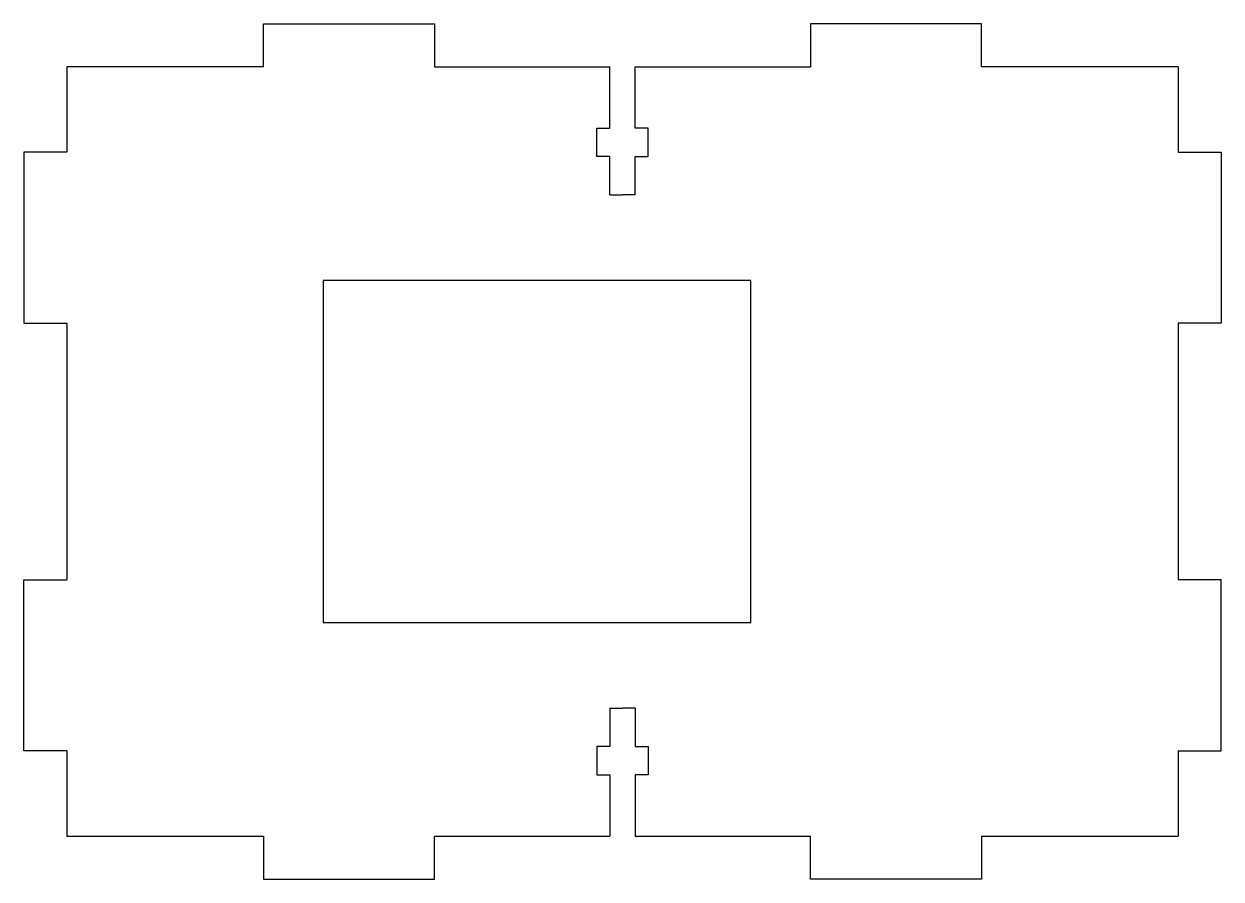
# Model space of a CAD drawing. Header units: millimetres. Extents: x -70 to 70, y -50 to 50.
import ezdxf

# ---------------------------------------------------------------- set-up
doc = ezdxf.new("R2010")
doc.units = ezdxf.units.MM
doc.layers.get('0').update_dxf_attribs({"linetype": 'CONTINUOUS'})

msp = doc.modelspace()

# ---------------------------------------------------------------- linework, layer by layer
for p, q in [((-42, 50), (-22, 50)), ((-42, 45), (-42, 50)), ((-22, 50), (-22, 45)), ((42, 50), (22, 50)), ((22, 50), (22, 45)), ((42, 45), (42, 50)), ((-42, 45), (-65, 45)), ((-65, 45), (-65, 35)), ((-22, 45), (-1.5, 45)), ((-1.5, 37.8), (-1.5, 45)), ((1.5, 37.8), (1.5, 45)), ((1.5, 45), (22, 45)), ((65, 45), (42, 45)), ((65, 45), (65, 35)), ((-3, 34.5), (-3, 37.8)), ((-3, 37.8), (-1.5, 37.8)), ((3, 37.8), (1.5, 37.8)), ((3, 34.5), (3, 37.8)), ((-65, 35), (-70, 35)), ((-70, 35), (-70, 15)), ((65, 35), (70, 35)), ((70, 35), (70, 15)), ((-1.5, 34.5), (-3, 34.5)), ((-1.5, 30), (-1.5, 34.5)), ((1.5, 34.5), (3, 34.5)), ((1.5, 30), (1.5, 34.5)), ((-1.5, 30), (0, 30)), ((1.5, 30), (0, 30)), ((-70, 15), (-65, 15)), ((-65, 15), (-65, -15)), ((70, 15), (65, 15)), ((65, 15), (65, -15)), ((-70, -35), (-70, -15)), ((-70, -15), (-65, -15)), ((70, -15), (65, -15)), ((70, -35), (70, -15)), ((-1.5, -30), (-1.5, -34.5)), ((-1.5, -30), (0, -30)), ((1.5, -30), (0, -30)), ((1.5, -30), (1.5, -34.5)), ((-65, -35), (-70, -35)), ((-65, -35), (-65, -45)), ((-3, -34.5), (-3, -37.8)), ((-1.5, -34.5), (-3, -34.5)), ((1.5, -34.5), (3, -34.5)), ((3, -34.5), (3, -37.8)), ((65, -35), (70, -35)), ((65, -35), (65, -45)), ((-3, -37.8), (-1.5, -37.8)), ((-1.5, -37.8), (-1.5, -45)), ((1.5, -37.8), (1.5, -45)), ((3, -37.8), (1.5, -37.8)), ((-65, -45), (-42, -45)), ((-42, -45), (-42, -50)), ((-22, -50), (-22, -45)), ((-22, -45), (-1.5, -45)), ((1.5, -45), (22, -45)), ((22, -50), (22, -45)), ((42, -45), (42, -50)), ((42, -45), (65, -45)), ((-42, -50), (-22, -50)), ((42, -50), (22, -50))]:
    msp.add_line(p, q)
msp.add_lwpolyline([(-35, -20), (15, -20), (15, 20), (-35, 20)], close=True)

doc.saveas('drawing.dxf')
